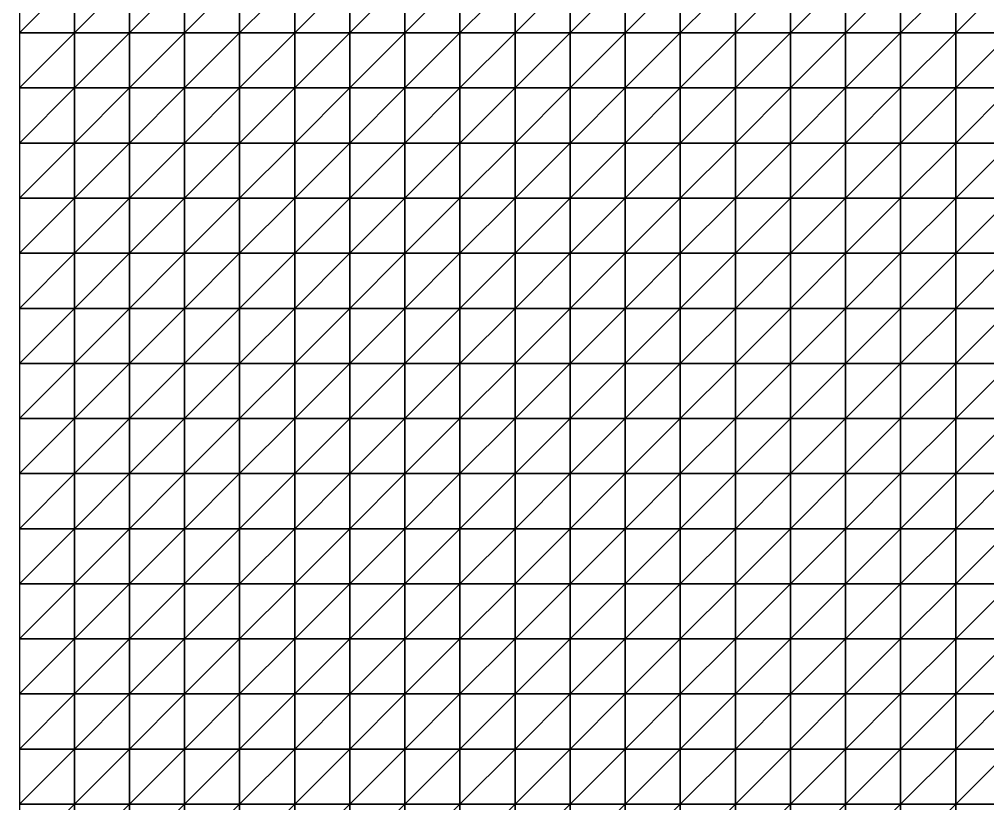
# Model space of a CAD drawing. Header units: metres. Extents: x -3 to 3, y -3 to 3.
# Drawn here: x -3 to -1.935, y -0.454 to 0.409 of the extents above; entities that cross this region are included whole.
import ezdxf

# ---------------------------------------------------------------- set-up
doc = ezdxf.new("R2010")
doc.units = ezdxf.units.M

msp = doc.modelspace()

# ---------------------------------------------------------------- meshes
at = {"color": 255}
mesh = msp.add_polyface(dxfattribs=at)
corners = [(-2.6364, 0.3939, -0.032), (-2.5758, 0.3939, -0.0406), (-2.5758, 0.4545, -0.0387), (-2.6364, 0.4545, -0.0305), (-2.5758, 0.5152, -0.0366), (-2.6364, 0.5152, -0.0289), (-2.5758, 0.5758, -0.0343), (-2.6364, 0.5758, -0.0271), (-2.5758, 0.6364, -0.0319), (-2.6364, 0.6364, -0.0251), (-2.5758, 0.697, -0.0294), (-2.6364, 0.697, -0.0232), (-2.5758, 0.7576, -0.0268), (-2.5152, 0.3939, -0.051), (-2.5152, 0.4545, -0.0486), (-2.5152, 0.5152, -0.046), (-2.5152, 0.5758, -0.0431), (-2.5152, 0.6364, -0.0401), (-2.5152, 0.697, -0.0369), (-2.5152, 0.7576, -0.0337), (-2.4545, 0.3939, -0.0636), (-2.4545, 0.4545, -0.0606), (-2.4545, 0.5152, -0.0573), (-2.4545, 0.5758, -0.0537), (-2.4545, 0.6364, -0.05), (-2.4545, 0.697, -0.046), (-2.4545, 0.7576, -0.042), (-2.5758, 0.3333, -0.0422), (-2.5152, 0.3333, -0.0531), (-2.4545, 0.3333, -0.0661), (-2.3939, 0.3939, -0.0785), (-2.3939, 0.4545, -0.0748), (-2.3939, 0.5152, -0.0708)]
mesh.append_faces([[corners[k] for k in face] for face in [(0, 1, 2), (3, 2, 4), (5, 4, 6), (7, 6, 8), (9, 8, 10), (11, 10, 12), (6, 16, 17), (8, 17, 18), (10, 18, 19), (0, 2, 3), (3, 4, 5), (5, 6, 7), (7, 8, 9), (9, 10, 11), (4, 16, 6), (6, 17, 8), (8, 18, 10)]], dxfattribs={"color": 111})
mesh.append_faces([[corners[k] for k in face] for face in [(1, 13, 14), (2, 14, 15), (4, 15, 16), (13, 20, 21), (14, 21, 22), (15, 22, 23), (16, 23, 24), (17, 24, 25), (18, 25, 26), (27, 13, 1), (1, 14, 2), (2, 15, 4), (28, 20, 13), (13, 21, 14), (14, 22, 15), (15, 23, 16), (16, 24, 17), (17, 25, 18), (29, 30, 20), (20, 31, 21), (21, 32, 22)]], dxfattribs={"color": 120})
mesh = msp.add_polyface(dxfattribs=at)
corners = [(-2.4545, 0.3939, -0.0636), (-2.3939, 0.3939, -0.0785), (-2.3939, 0.4545, -0.0748), (-2.4545, 0.4545, -0.0606), (-2.3939, 0.5152, -0.0708), (-2.4545, 0.5152, -0.0573), (-2.3939, 0.5758, -0.0664), (-2.4545, 0.5758, -0.0537), (-2.3939, 0.6364, -0.0617), (-2.4545, 0.6364, -0.05), (-2.3939, 0.697, -0.0568), (-2.4545, 0.697, -0.046), (-2.3939, 0.7576, -0.0518), (-2.3333, 0.3939, -0.096), (-2.3333, 0.4545, -0.0916), (-2.3333, 0.5152, -0.0866), (-2.3333, 0.5758, -0.0812), (-2.3333, 0.6364, -0.0755), (-2.3333, 0.697, -0.0695), (-2.3333, 0.7576, -0.0634), (-2.2727, 0.3939, -0.1163), (-2.2727, 0.4545, -0.111), (-2.2727, 0.5152, -0.105), (-2.2727, 0.5758, -0.0984), (-2.2727, 0.6364, -0.0915), (-2.2727, 0.697, -0.0842), (-2.2727, 0.7576, -0.0768), (-2.3939, 0.3333, -0.0816), (-2.3333, 0.3333, -0.0998), (-2.2727, 0.3333, -0.1209), (-2.2121, 0.3939, -0.1396), (-2.2121, 0.4545, -0.1332), (-2.2121, 0.5152, -0.126), (-2.2121, 0.5758, -0.1182), (-2.2121, 0.6364, -0.1098), (-2.2121, 0.697, -0.1011)]
mesh.append_faces([[corners[k] for k in face] for face in [(29, 30, 20), (20, 31, 21)]], dxfattribs={"color": 4})
mesh.append_faces([[corners[k] for k in face] for face in [(0, 1, 2), (3, 2, 4), (5, 4, 6), (7, 6, 8), (9, 8, 10), (11, 10, 12), (1, 13, 14), (2, 14, 15), (4, 15, 16), (6, 16, 17), (8, 17, 18), (10, 18, 19), (13, 20, 21), (14, 21, 22), (15, 22, 23), (16, 23, 24), (17, 24, 25), (18, 25, 26), (5, 6, 7), (7, 8, 9), (9, 10, 11), (27, 13, 1), (1, 14, 2), (2, 15, 4), (4, 16, 6), (6, 17, 8), (8, 18, 10), (28, 20, 13), (13, 21, 14), (14, 22, 15), (15, 23, 16), (16, 24, 17), (17, 25, 18), (21, 32, 22), (22, 33, 23), (23, 34, 24), (24, 35, 25)]], dxfattribs={"color": 120})
mesh = msp.add_polyface(dxfattribs=at)
corners = [(-3, 0.3939, -0.0065), (-2.9394, 0.3939, -0.0086), (-2.9394, 0.4545, -0.0082), (-3, 0.4545, -0.0061), (-2.9394, 0.5152, -0.0077), (-3, 0.5152, -0.0058), (-2.9394, 0.5758, -0.0073), (-2.8788, 0.3939, -0.0114), (-2.8788, 0.4545, -0.0108), (-2.8788, 0.5152, -0.0102), (-2.8788, 0.5758, -0.0096), (-2.8182, 0.3939, -0.0149), (-2.8182, 0.4545, -0.0142), (-2.8182, 0.5152, -0.0134), (-2.8182, 0.5758, -0.0126), (-2.7576, 0.3939, -0.0194), (-2.7576, 0.4545, -0.0185), (-2.7576, 0.5152, -0.0175), (-2.7576, 0.5758, -0.0164), (-2.697, 0.3939, -0.025), (-2.697, 0.4545, -0.0239), (-2.697, 0.5152, -0.0226), (-2.697, 0.5758, -0.0211), (-2.6364, 0.3939, -0.032), (-2.6364, 0.4545, -0.0305), (-2.6364, 0.5152, -0.0289), (-2.6364, 0.5758, -0.0271), (-3, 0.5758, -0.0054), (-2.8182, 0.3333, -0.0155), (-2.7576, 0.3333, -0.0202), (-2.697, 0.3333, -0.0261), (-2.6364, 0.3333, -0.0333), (-2.5758, 0.3939, -0.0406)]
mesh.append_faces([[corners[k] for k in face] for face in [(0, 1, 2), (3, 2, 4), (5, 4, 6), (1, 7, 8), (2, 8, 9), (4, 9, 10), (7, 11, 12), (8, 12, 13), (9, 13, 14), (11, 15, 16), (12, 16, 17), (13, 17, 18), (15, 19, 20), (16, 20, 21), (17, 21, 22), (19, 23, 24), (20, 24, 25), (21, 25, 26), (0, 2, 3), (3, 4, 5), (5, 6, 27), (1, 8, 2), (2, 9, 4), (4, 10, 6), (7, 12, 8), (8, 13, 9), (9, 14, 10), (28, 15, 11), (11, 16, 12), (12, 17, 13), (13, 18, 14), (29, 19, 15), (15, 20, 16), (16, 21, 17), (30, 23, 19), (19, 24, 20), (20, 25, 21), (31, 32, 23)]], dxfattribs={"color": 111})
mesh = msp.add_polyface(dxfattribs=at)
corners = [(-2.2727, 0.3939, -0.1163), (-2.2121, 0.3939, -0.1396), (-2.2121, 0.4545, -0.1332), (-2.2727, 0.4545, -0.111), (-2.2121, 0.5152, -0.126), (-2.2727, 0.5152, -0.105), (-2.2121, 0.5758, -0.1182), (-2.1515, 0.3939, -0.166), (-2.1515, 0.4545, -0.1584), (-2.1515, 0.5152, -0.1499), (-2.1515, 0.5758, -0.1405), (-2.0909, 0.3939, -0.1954), (-2.0909, 0.4545, -0.1865), (-2.0909, 0.5152, -0.1765), (-2.0909, 0.5758, -0.1655), (-2.0303, 0.3939, -0.2277), (-2.0303, 0.4545, -0.2175), (-2.0303, 0.5152, -0.2058), (-2.0303, 0.5758, -0.1929), (-1.9697, 0.3939, -0.2627), (-1.9697, 0.4545, -0.2509), (-1.9697, 0.5152, -0.2375), (-1.9697, 0.5758, -0.2226), (-1.9091, 0.3939, -0.2998), (-1.9091, 0.4545, -0.2864), (-1.9091, 0.5152, -0.2711), (-1.9091, 0.5758, -0.2542), (-2.1515, 0.3333, -0.1725), (-2.0909, 0.3333, -0.203), (-2.0303, 0.3333, -0.2364), (-1.9697, 0.3333, -0.2726), (-1.9091, 0.3333, -0.311), (-1.8485, 0.3939, -0.3385), (-1.8485, 0.4545, -0.3235), (-1.8485, 0.5152, -0.3063)]
mesh.append_faces([[corners[k] for k in face] for face in [(0, 1, 2), (3, 2, 4), (1, 7, 8), (2, 8, 9), (4, 9, 10), (7, 11, 12), (8, 12, 13), (9, 13, 14), (11, 15, 16), (12, 16, 17), (13, 17, 18), (15, 19, 20), (16, 20, 21), (17, 21, 22), (19, 23, 24), (20, 24, 25), (21, 25, 26), (1, 8, 2), (2, 9, 4), (4, 10, 6), (27, 11, 7), (7, 12, 8), (8, 13, 9), (9, 14, 10), (28, 15, 11), (11, 16, 12), (12, 17, 13), (13, 18, 14), (29, 19, 15), (15, 20, 16), (16, 21, 17), (30, 23, 19), (19, 24, 20), (20, 25, 21), (23, 33, 24), (24, 34, 25)]], dxfattribs={"color": 4})
mesh.append_faces([[corners[k] for k in face] for face in [(5, 4, 6)]], dxfattribs={"color": 120})
mesh.append_faces([[corners[k] for k in face] for face in [(31, 32, 23)]], dxfattribs={"color": 140})
mesh = msp.add_polyface(dxfattribs=at)
corners = [(-3, 0.0303, -0.0073), (-2.9394, 0.0303, -0.0097), (-2.9394, 0.0909, -0.0097), (-3, 0.0909, -0.0073), (-2.9394, 0.1515, -0.0097), (-3, 0.1515, -0.0072), (-2.9394, 0.2121, -0.0095), (-3, 0.2121, -0.0071), (-2.9394, 0.2727, -0.0093), (-3, 0.2727, -0.0069), (-2.9394, 0.3333, -0.009), (-3, 0.3333, -0.0067), (-2.9394, 0.3939, -0.0086), (-2.8788, 0.0303, -0.0129), (-2.8788, 0.0909, -0.0129), (-2.8788, 0.1515, -0.0128), (-2.8788, 0.2121, -0.0125), (-2.8788, 0.2727, -0.0122), (-2.8788, 0.3333, -0.0118), (-2.8788, 0.3939, -0.0114), (-2.8182, 0.0303, -0.0169), (-2.8182, 0.0909, -0.0169), (-2.8182, 0.1515, -0.0167), (-2.8182, 0.2121, -0.0164), (-2.8182, 0.2727, -0.0161), (-2.8182, 0.3333, -0.0155), (-3, -0.0303, -0.0073), (-3, 0.3939, -0.0065), (-2.9394, -0.0303, -0.0097), (-2.8788, -0.0303, -0.0128), (-2.8182, 0.3939, -0.0149)]
mesh.append_faces([[corners[k] for k in face] for face in [(0, 1, 2), (3, 2, 4), (5, 4, 6), (7, 6, 8), (9, 8, 10), (11, 10, 12), (1, 13, 14), (2, 14, 15), (4, 15, 16), (6, 16, 17), (8, 17, 18), (10, 18, 19), (13, 20, 21), (14, 21, 22), (15, 22, 23), (16, 23, 24), (17, 24, 25), (26, 1, 0), (0, 2, 3), (3, 4, 5), (5, 6, 7), (7, 8, 9), (9, 10, 11), (11, 12, 27), (28, 13, 1), (1, 14, 2), (2, 15, 4), (4, 16, 6), (6, 17, 8), (8, 18, 10), (10, 19, 12), (29, 20, 13), (13, 21, 14), (14, 22, 15), (15, 23, 16), (16, 24, 17), (17, 25, 18), (18, 30, 19)]], dxfattribs={"color": 111})
mesh = msp.add_polyface(dxfattribs=at)
corners = [(-2.8788, 0.3333, -0.0118), (-2.8182, 0.3333, -0.0155), (-2.8182, 0.3939, -0.0149), (-2.8182, 0.0303, -0.0169), (-2.7576, 0.0303, -0.0219), (-2.7576, 0.0909, -0.0219), (-2.8182, 0.0909, -0.0169), (-2.7576, 0.1515, -0.0217), (-2.8182, 0.1515, -0.0167), (-2.7576, 0.2121, -0.0214), (-2.8182, 0.2121, -0.0164), (-2.7576, 0.2727, -0.0209), (-2.8182, 0.2727, -0.0161), (-2.7576, 0.3333, -0.0202), (-2.7576, 0.3939, -0.0194), (-2.697, 0.0303, -0.0282), (-2.697, 0.0909, -0.0282), (-2.697, 0.1515, -0.028), (-2.697, 0.2121, -0.0276), (-2.697, 0.2727, -0.0269), (-2.697, 0.3333, -0.0261), (-2.697, 0.3939, -0.025), (-2.6364, 0.0303, -0.036), (-2.6364, 0.0909, -0.0361), (-2.6364, 0.1515, -0.0358), (-2.6364, 0.2121, -0.0352), (-2.6364, 0.2727, -0.0344), (-2.6364, 0.3333, -0.0333), (-2.6364, 0.3939, -0.032), (-2.8182, -0.0303, -0.0167), (-2.7576, -0.0303, -0.0217), (-2.697, -0.0303, -0.028), (-2.6364, -0.0303, -0.0357), (-2.5758, 0.0303, -0.0456)]
mesh.append_faces([[corners[k] for k in face] for face in [(0, 1, 2), (3, 4, 5), (6, 5, 7), (8, 7, 9), (10, 9, 11), (12, 11, 13), (1, 13, 14), (4, 15, 16), (5, 16, 17), (7, 17, 18), (9, 18, 19), (11, 19, 20), (13, 20, 21), (15, 22, 23), (16, 23, 24), (17, 24, 25), (18, 25, 26), (19, 26, 27), (20, 27, 28), (29, 4, 3), (3, 5, 6), (6, 7, 8), (8, 9, 10), (10, 11, 12), (12, 13, 1), (30, 15, 4), (4, 16, 5), (5, 17, 7), (7, 18, 9), (9, 19, 11), (11, 20, 13), (31, 22, 15), (15, 23, 16), (16, 24, 17), (17, 25, 18), (18, 26, 19), (19, 27, 20), (32, 33, 22)]], dxfattribs={"color": 111})
mesh = msp.add_polyface(dxfattribs=at)
corners = [(-2.6364, 0.0303, -0.036), (-2.5758, 0.0303, -0.0456), (-2.5758, 0.0909, -0.0457), (-2.6364, 0.0909, -0.0361), (-2.5758, 0.1515, -0.0453), (-2.6364, 0.1515, -0.0358), (-2.5758, 0.2121, -0.0446), (-2.6364, 0.2121, -0.0352), (-2.5758, 0.2727, -0.0436), (-2.6364, 0.2727, -0.0344), (-2.5758, 0.3333, -0.0422), (-2.6364, 0.3333, -0.0333), (-2.5758, 0.3939, -0.0406), (-2.5152, 0.0303, -0.0572), (-2.5152, 0.0909, -0.0573), (-2.5152, 0.1515, -0.0569), (-2.5152, 0.2121, -0.0561), (-2.5152, 0.2727, -0.0548), (-2.5152, 0.3333, -0.0531), (-2.5152, 0.3939, -0.051), (-2.4545, 0.0303, -0.0711), (-2.4545, 0.0909, -0.0713), (-2.4545, 0.1515, -0.0708), (-2.4545, 0.2121, -0.0698), (-2.4545, 0.2727, -0.0682), (-2.4545, 0.3333, -0.0661), (-2.4545, 0.3939, -0.0636), (-2.5758, -0.0303, -0.0451), (-2.5152, -0.0303, -0.0566), (-2.4545, -0.0303, -0.0703), (-2.3939, 0.0303, -0.0876), (-2.3939, 0.0909, -0.0879), (-2.3939, 0.1515, -0.0873)]
mesh.append_faces([[corners[k] for k in face] for face in [(11, 10, 12), (0, 2, 3), (3, 4, 5), (5, 6, 7), (7, 8, 9), (9, 10, 11)]], dxfattribs={"color": 111})
mesh.append_faces([[corners[k] for k in face] for face in [(0, 1, 2), (3, 2, 4), (5, 4, 6), (7, 6, 8), (9, 8, 10), (1, 13, 14), (2, 14, 15), (4, 15, 16), (6, 16, 17), (8, 17, 18), (10, 18, 19), (13, 20, 21), (14, 21, 22), (15, 22, 23), (16, 23, 24), (17, 24, 25), (18, 25, 26), (27, 13, 1), (1, 14, 2), (2, 15, 4), (4, 16, 6), (6, 17, 8), (8, 18, 10), (28, 20, 13), (13, 21, 14), (14, 22, 15), (15, 23, 16), (16, 24, 17), (17, 25, 18), (29, 30, 20), (20, 31, 21), (21, 32, 22)]], dxfattribs={"color": 120})
mesh = msp.add_polyface(dxfattribs=at)
corners = [(-2.4545, 0.0303, -0.0711), (-2.3939, 0.0303, -0.0876), (-2.3939, 0.0909, -0.0879), (-2.4545, 0.0909, -0.0713), (-2.3939, 0.1515, -0.0873), (-2.4545, 0.1515, -0.0708), (-2.3939, 0.2121, -0.0861), (-2.4545, 0.2121, -0.0698), (-2.3939, 0.2727, -0.0842), (-2.4545, 0.2727, -0.0682), (-2.3939, 0.3333, -0.0816), (-2.4545, 0.3333, -0.0661), (-2.3939, 0.3939, -0.0785), (-2.3333, 0.0303, -0.1069), (-2.3333, 0.0909, -0.1073), (-2.3333, 0.1515, -0.1067), (-2.3333, 0.2121, -0.1052), (-2.3333, 0.2727, -0.1029), (-2.3333, 0.3333, -0.0998), (-2.3333, 0.3939, -0.096), (-2.2727, 0.0303, -0.1293), (-2.2727, 0.0909, -0.1298), (-2.2727, 0.1515, -0.1291), (-2.2727, 0.2121, -0.1274), (-2.2727, 0.2727, -0.1246), (-2.2727, 0.3333, -0.1209), (-2.2727, 0.3939, -0.1163), (-2.3939, -0.0303, -0.0866), (-2.3333, -0.0303, -0.1056), (-2.2727, -0.0303, -0.1276), (-2.2121, 0.0303, -0.1548), (-2.2121, 0.0909, -0.1555), (-2.2121, 0.1515, -0.1548), (-2.2121, 0.2121, -0.1528), (-2.2121, 0.2727, -0.1495), (-2.2121, 0.3333, -0.1451)]
mesh.append_faces([[corners[k] for k in face] for face in [(13, 20, 21), (14, 21, 22), (15, 22, 23), (29, 30, 20), (20, 31, 21), (21, 32, 22), (22, 33, 23), (23, 34, 24), (24, 35, 25)]], dxfattribs={"color": 4})
mesh.append_faces([[corners[k] for k in face] for face in [(0, 1, 2), (3, 2, 4), (5, 4, 6), (7, 6, 8), (9, 8, 10), (11, 10, 12), (1, 13, 14), (2, 14, 15), (4, 15, 16), (6, 16, 17), (8, 17, 18), (10, 18, 19), (16, 23, 24), (17, 24, 25), (18, 25, 26), (5, 6, 7), (7, 8, 9), (9, 10, 11), (27, 13, 1), (1, 14, 2), (2, 15, 4), (4, 16, 6), (6, 17, 8), (8, 18, 10), (28, 20, 13), (13, 21, 14), (14, 22, 15), (15, 23, 16), (16, 24, 17), (17, 25, 18)]], dxfattribs={"color": 120})
mesh = msp.add_polyface(dxfattribs=at)
corners = [(-2.2727, 0.0303, -0.1293), (-2.2121, 0.0303, -0.1548), (-2.2121, 0.0909, -0.1555), (-2.2727, 0.0909, -0.1298), (-2.2121, 0.1515, -0.1548), (-2.2727, 0.1515, -0.1291), (-2.2121, 0.2121, -0.1528), (-2.2727, 0.2121, -0.1274), (-2.2121, 0.2727, -0.1495), (-2.2727, 0.2727, -0.1246), (-2.2121, 0.3333, -0.1451), (-2.2727, 0.3333, -0.1209), (-2.2121, 0.3939, -0.1396), (-2.1515, 0.0303, -0.1835), (-2.1515, 0.0909, -0.1844), (-2.1515, 0.1515, -0.1837), (-2.1515, 0.2121, -0.1814), (-2.1515, 0.2727, -0.1776), (-2.1515, 0.3333, -0.1725), (-2.1515, 0.3939, -0.166), (-2.0909, 0.0303, -0.2153), (-2.0909, 0.0909, -0.2166), (-2.0909, 0.1515, -0.2159), (-2.0909, 0.2121, -0.2133), (-2.0909, 0.2727, -0.209), (-2.0909, 0.3333, -0.203), (-2.0909, 0.3939, -0.1954), (-2.0303, 0.0303, -0.2501), (-2.0303, 0.0909, -0.2517), (-2.2121, -0.0303, -0.1527), (-2.1515, -0.0303, -0.1809), (-2.0909, -0.0303, -0.2121), (-2.0303, 0.1515, -0.2511), (-2.0303, 0.2121, -0.2483), (-2.0303, 0.2727, -0.2433), (-2.0303, 0.3333, -0.2364)]
mesh.append_faces([[corners[k] for k in face] for face in [(0, 1, 2), (3, 2, 4), (5, 4, 6), (7, 6, 8), (9, 8, 10), (11, 10, 12), (1, 13, 14), (2, 14, 15), (4, 15, 16), (6, 16, 17), (8, 17, 18), (10, 18, 19), (13, 20, 21), (14, 21, 22), (15, 22, 23), (16, 23, 24), (17, 24, 25), (18, 25, 26), (20, 27, 28), (29, 13, 1), (1, 14, 2), (2, 15, 4), (4, 16, 6), (6, 17, 8), (8, 18, 10), (10, 19, 12), (30, 20, 13), (13, 21, 14), (14, 22, 15), (15, 23, 16), (16, 24, 17), (17, 25, 18), (31, 27, 20), (20, 28, 21), (21, 32, 22), (22, 33, 23), (23, 34, 24), (24, 35, 25)]], dxfattribs={"color": 4})
mesh = msp.add_polyface(dxfattribs=at)
corners = [(-2.0909, 0.0909, -0.2166), (-2.0303, 0.0909, -0.2517), (-2.0303, 0.1515, -0.2511), (-2.0909, 0.1515, -0.2159), (-2.0303, 0.2121, -0.2483), (-2.0909, 0.2121, -0.2133), (-2.0303, 0.2727, -0.2433), (-2.0909, 0.2727, -0.209), (-2.0303, 0.3333, -0.2364), (-2.0909, 0.3333, -0.203), (-2.0303, 0.3939, -0.2277), (-2.0303, 0.0303, -0.2501), (-1.9697, 0.0303, -0.2874), (-1.9697, 0.0909, -0.2895), (-1.9697, 0.1515, -0.2891), (-1.9697, 0.2121, -0.286), (-1.9697, 0.2727, -0.2804), (-1.9697, 0.3333, -0.2726), (-1.9697, 0.3939, -0.2627), (-1.9091, 0.0303, -0.3266), (-1.9091, 0.0909, -0.3294), (-1.9091, 0.1515, -0.3292), (-1.9091, 0.2121, -0.3259), (-1.9091, 0.2727, -0.3198), (-1.9091, 0.3333, -0.311), (-1.9091, 0.3939, -0.2998), (-1.8485, 0.0303, -0.3671), (-1.8485, 0.0909, -0.3706), (-1.8485, 0.1515, -0.3707), (-1.8485, 0.2121, -0.3673), (-2.0303, -0.0303, -0.2461), (-1.9697, -0.0303, -0.2825), (-1.9091, -0.0303, -0.3207), (-1.8485, 0.2727, -0.3607), (-1.8485, 0.3333, -0.351)]
mesh.append_faces([[corners[k] for k in face] for face in [(0, 1, 2), (3, 2, 4), (5, 4, 6), (7, 6, 8), (9, 8, 10), (11, 12, 13), (1, 13, 14), (2, 14, 15), (4, 15, 16), (6, 16, 17), (8, 17, 18), (12, 19, 20), (14, 21, 22), (15, 22, 23), (16, 23, 24), (17, 24, 25), (30, 12, 11), (11, 13, 1), (1, 14, 2), (2, 15, 4), (4, 16, 6), (6, 17, 8), (31, 19, 12), (12, 20, 13), (13, 21, 14), (14, 22, 15), (15, 23, 16), (16, 24, 17)]], dxfattribs={"color": 4})
mesh.append_faces([[corners[k] for k in face] for face in [(13, 20, 21), (19, 26, 27), (20, 27, 28), (21, 28, 29), (32, 26, 19), (19, 27, 20), (20, 28, 21), (21, 29, 22), (22, 33, 23), (23, 34, 24)]], dxfattribs={"color": 140})
mesh = msp.add_polyface(dxfattribs=at)
corners = [(-3, -0.3333, -0.0062), (-2.9394, -0.3333, -0.0082), (-2.9394, -0.2727, -0.0086), (-3, -0.2727, -0.0065), (-2.9394, -0.2121, -0.009), (-3, -0.2121, -0.0068), (-2.9394, -0.1515, -0.0093), (-3, -0.1515, -0.007), (-2.9394, -0.0909, -0.0095), (-3, -0.0909, -0.0072), (-2.9394, -0.0303, -0.0097), (-3, -0.0303, -0.0073), (-2.9394, 0.0303, -0.0097), (-2.8788, -0.3333, -0.0108), (-2.8788, -0.2727, -0.0114), (-2.8788, -0.2121, -0.0118), (-2.8788, -0.1515, -0.0123), (-2.8788, -0.0909, -0.0126), (-2.8788, -0.0303, -0.0128), (-2.8788, 0.0303, -0.0129), (-2.8182, -0.3333, -0.0141), (-2.8182, -0.2727, -0.0148), (-2.8182, -0.2121, -0.0155), (-2.8182, -0.1515, -0.016), (-2.8182, -0.0909, -0.0164), (-2.8182, -0.0303, -0.0167), (-2.8182, 0.0303, -0.0169), (-3, -0.3939, -0.0058), (-2.9394, -0.3939, -0.0077), (-2.8788, -0.3939, -0.0101), (-2.8182, -0.3939, -0.0132), (-2.7576, -0.3333, -0.0182), (-2.7576, -0.2727, -0.0192)]
mesh.append_faces([[corners[k] for k in face] for face in [(0, 1, 2), (3, 2, 4), (5, 4, 6), (7, 6, 8), (9, 8, 10), (11, 10, 12), (1, 13, 14), (2, 14, 15), (4, 15, 16), (6, 16, 17), (8, 17, 18), (10, 18, 19), (13, 20, 21), (14, 21, 22), (15, 22, 23), (16, 23, 24), (17, 24, 25), (18, 25, 26), (27, 1, 0), (0, 2, 3), (3, 4, 5), (5, 6, 7), (7, 8, 9), (9, 10, 11), (28, 13, 1), (1, 14, 2), (2, 15, 4), (4, 16, 6), (6, 17, 8), (8, 18, 10), (29, 20, 13), (13, 21, 14), (14, 22, 15), (15, 23, 16), (16, 24, 17), (17, 25, 18), (30, 31, 20), (20, 32, 21)]], dxfattribs={"color": 111})
mesh = msp.add_polyface(dxfattribs=at)
corners = [(-2.8182, -0.3939, -0.0132), (-2.7576, -0.3939, -0.0171), (-2.7576, -0.3333, -0.0182), (-2.8182, -0.3333, -0.0141), (-2.7576, -0.2727, -0.0192), (-2.8182, -0.2727, -0.0148), (-2.7576, -0.2121, -0.0201), (-2.8182, -0.2121, -0.0155), (-2.7576, -0.1515, -0.0208), (-2.8182, -0.1515, -0.016), (-2.7576, -0.0909, -0.0213), (-2.8182, -0.0909, -0.0164), (-2.7576, -0.0303, -0.0217), (-2.8182, -0.0303, -0.0167), (-2.7576, 0.0303, -0.0219), (-2.697, -0.3939, -0.0219), (-2.697, -0.3333, -0.0234), (-2.697, -0.2727, -0.0247), (-2.697, -0.2121, -0.0258), (-2.697, -0.1515, -0.0268), (-2.697, -0.0909, -0.0275), (-2.697, -0.0303, -0.028), (-2.697, 0.0303, -0.0282), (-2.6364, -0.3939, -0.0279), (-2.6364, -0.3333, -0.0298), (-2.6364, -0.2727, -0.0314), (-2.6364, -0.2121, -0.0329), (-2.6364, -0.1515, -0.0341), (-2.6364, -0.0909, -0.035), (-2.6364, -0.0303, -0.0357), (-2.6364, 0.0303, -0.036), (-2.5758, -0.3333, -0.0375)]
mesh.append_faces([[corners[k] for k in face] for face in [(0, 1, 2), (3, 2, 4), (5, 4, 6), (7, 6, 8), (9, 8, 10), (11, 10, 12), (13, 12, 14), (1, 15, 16), (2, 16, 17), (4, 17, 18), (6, 18, 19), (8, 19, 20), (10, 20, 21), (12, 21, 22), (15, 23, 24), (16, 24, 25), (17, 25, 26), (18, 26, 27), (19, 27, 28), (20, 28, 29), (21, 29, 30), (5, 6, 7), (7, 8, 9), (9, 10, 11), (11, 12, 13), (1, 16, 2), (2, 17, 4), (4, 18, 6), (6, 19, 8), (8, 20, 10), (10, 21, 12), (15, 24, 16), (16, 25, 17), (17, 26, 18), (18, 27, 19), (19, 28, 20), (20, 29, 21), (23, 31, 24)]], dxfattribs={"color": 111})
mesh = msp.add_polyface(dxfattribs=at)
corners = [(-2.6364, -0.1515, -0.0341), (-2.5758, -0.1515, -0.0431), (-2.5758, -0.0909, -0.0443), (-2.6364, -0.0909, -0.035), (-2.5758, -0.0303, -0.0451), (-2.6364, -0.0303, -0.0357), (-2.5758, 0.0303, -0.0456), (-2.5152, -0.1515, -0.054), (-2.5152, -0.0909, -0.0555), (-2.5152, -0.0303, -0.0566), (-2.5152, 0.0303, -0.0572), (-2.4545, -0.1515, -0.067), (-2.4545, -0.0909, -0.069), (-2.4545, -0.0303, -0.0703), (-2.4545, 0.0303, -0.0711), (-2.4545, -0.2121, -0.0645), (-2.3939, -0.2121, -0.0792), (-2.3939, -0.1515, -0.0824), (-2.3939, -0.0909, -0.0849), (-2.3939, -0.0303, -0.0866), (-2.3939, 0.0303, -0.0876), (-2.3333, -0.2121, -0.0964), (-2.3333, -0.1515, -0.1003), (-2.3333, -0.0909, -0.1034), (-2.3333, -0.0303, -0.1056), (-2.3333, 0.0303, -0.1069), (-2.2727, -0.2121, -0.1161), (-2.2727, -0.1515, -0.121), (-2.2727, -0.0909, -0.1249), (-2.2727, -0.0303, -0.1276), (-2.2727, 0.0303, -0.1293), (-2.6364, -0.2121, -0.0329), (-2.5758, -0.2121, -0.0415), (-2.5152, -0.2121, -0.052)]
mesh.append_faces([[corners[k] for k in face] for face in [(24, 29, 30)]], dxfattribs={"color": 4})
mesh.append_faces([[corners[k] for k in face] for face in [(31, 1, 0), (0, 2, 3), (3, 4, 5)]], dxfattribs={"color": 111})
mesh.append_faces([[corners[k] for k in face] for face in [(0, 1, 2), (3, 2, 4), (5, 4, 6), (1, 7, 8), (2, 8, 9), (4, 9, 10), (7, 11, 12), (8, 12, 13), (9, 13, 14), (15, 16, 17), (11, 17, 18), (12, 18, 19), (13, 19, 20), (16, 21, 22), (17, 22, 23), (18, 23, 24), (19, 24, 25), (21, 26, 27), (22, 27, 28), (23, 28, 29), (32, 7, 1), (1, 8, 2), (2, 9, 4), (33, 11, 7), (7, 12, 8), (8, 13, 9), (15, 17, 11), (11, 18, 12), (12, 19, 13), (16, 22, 17), (17, 23, 18), (18, 24, 19), (21, 27, 22), (22, 28, 23), (23, 29, 24)]], dxfattribs={"color": 120})
mesh = msp.add_polyface(dxfattribs=at)
corners = [(-2.2727, -0.3333, -0.1037), (-2.2121, -0.3333, -0.1233), (-2.2121, -0.2727, -0.1314), (-2.2727, -0.2727, -0.1103), (-2.2121, -0.2121, -0.1385), (-2.2727, -0.2121, -0.1161), (-2.2121, -0.1515, -0.1445), (-2.2727, -0.1515, -0.121), (-2.2121, -0.0909, -0.1493), (-2.2727, -0.0909, -0.1249), (-2.2121, -0.0303, -0.1527), (-2.2727, -0.0303, -0.1276), (-2.2121, 0.0303, -0.1548), (-2.1515, -0.3333, -0.1451), (-2.1515, -0.2727, -0.1549), (-2.1515, -0.2121, -0.1636), (-2.1515, -0.1515, -0.1708), (-2.1515, -0.0909, -0.1767), (-2.1515, -0.0303, -0.1809), (-2.1515, 0.0303, -0.1835), (-2.0909, -0.3333, -0.169), (-2.0909, -0.2727, -0.1807), (-2.0909, -0.2121, -0.1911), (-2.0909, -0.1515, -0.1999), (-2.0909, -0.0909, -0.2069), (-2.0909, -0.0303, -0.2121), (-2.0909, 0.0303, -0.2153), (-2.2727, -0.3939, -0.0963), (-2.2121, -0.3939, -0.1144), (-2.1515, -0.3939, -0.1344), (-2.0909, -0.3939, -0.1561), (-2.0303, -0.3333, -0.1945), (-2.0303, -0.2727, -0.2085)]
mesh.append_faces([[corners[k] for k in face] for face in [(3, 2, 4), (5, 4, 6), (7, 6, 8), (9, 8, 10), (11, 10, 12), (1, 13, 14), (2, 14, 15), (4, 15, 16), (6, 16, 17), (8, 17, 18), (10, 18, 19), (13, 20, 21), (14, 21, 22), (15, 22, 23), (16, 23, 24), (17, 24, 25), (18, 25, 26), (3, 4, 5), (5, 6, 7), (7, 8, 9), (9, 10, 11), (28, 13, 1), (1, 14, 2), (2, 15, 4), (4, 16, 6), (6, 17, 8), (8, 18, 10), (29, 20, 13), (13, 21, 14), (14, 22, 15), (15, 23, 16), (16, 24, 17), (17, 25, 18), (30, 31, 20), (20, 32, 21)]], dxfattribs={"color": 4})
mesh.append_faces([[corners[k] for k in face] for face in [(0, 1, 2), (27, 1, 0), (0, 2, 3)]], dxfattribs={"color": 120})
mesh = msp.add_polyface(dxfattribs=at)
corners = [(-2.0909, -0.3333, -0.169), (-2.0303, -0.3333, -0.1945), (-2.0303, -0.2727, -0.2085), (-2.0909, -0.2727, -0.1807), (-2.0303, -0.2121, -0.2209), (-2.0909, -0.2121, -0.1911), (-2.0303, -0.1515, -0.2314), (-2.0909, -0.1515, -0.1999), (-2.0303, -0.0909, -0.2398), (-2.0909, -0.0909, -0.2069), (-2.0303, -0.0303, -0.2461), (-2.0909, -0.0303, -0.2121), (-2.0303, 0.0303, -0.2501), (-1.9697, -0.3333, -0.2213), (-1.9697, -0.2727, -0.2378), (-1.9697, -0.2121, -0.2524), (-1.9697, -0.1515, -0.2649), (-1.9697, -0.0909, -0.275), (-1.9697, -0.0303, -0.2825), (-1.9697, 0.0303, -0.2874), (-1.9091, -0.3333, -0.2488), (-1.9091, -0.2727, -0.268), (-1.9091, -0.2121, -0.2851), (-1.9091, -0.1515, -0.2998), (-1.9091, -0.0909, -0.3117), (-1.9091, -0.0303, -0.3207), (-1.9091, 0.0303, -0.3266), (-2.0303, -0.3939, -0.1792), (-1.9697, -0.3939, -0.2033), (-1.9091, -0.3939, -0.2278), (-1.8485, -0.3333, -0.2761), (-1.8485, -0.2727, -0.2984), (-1.8485, -0.2121, -0.3183), (-1.8485, -0.1515, -0.3354), (-1.8485, -0.0909, -0.3493)]
mesh.append_faces([[corners[k] for k in face] for face in [(0, 1, 2), (3, 2, 4), (5, 4, 6), (7, 6, 8), (9, 8, 10), (11, 10, 12), (1, 13, 14), (2, 14, 15), (4, 15, 16), (6, 16, 17), (8, 17, 18), (10, 18, 19), (13, 20, 21), (14, 21, 22), (15, 22, 23), (16, 23, 24), (17, 24, 25), (18, 25, 26), (3, 4, 5), (5, 6, 7), (7, 8, 9), (9, 10, 11), (27, 13, 1), (1, 14, 2), (2, 15, 4), (4, 16, 6), (6, 17, 8), (8, 18, 10), (28, 20, 13), (13, 21, 14), (14, 22, 15), (15, 23, 16), (16, 24, 17), (17, 25, 18), (29, 30, 20), (20, 31, 21), (21, 32, 22), (22, 33, 23)]], dxfattribs={"color": 4})
mesh.append_faces([[corners[k] for k in face] for face in [(23, 34, 24)]], dxfattribs={"color": 140})
mesh = msp.add_polyface(dxfattribs=at)
corners = [(-2.6364, -0.3939, -0.0279), (-2.5758, -0.3939, -0.0351), (-2.5758, -0.3333, -0.0375), (-2.6364, -0.3333, -0.0298), (-2.5758, -0.2727, -0.0397), (-2.6364, -0.2727, -0.0314), (-2.5758, -0.2121, -0.0415), (-2.6364, -0.2121, -0.0329), (-2.5758, -0.1515, -0.0431), (-2.5152, -0.3939, -0.0438), (-2.5152, -0.3333, -0.0469), (-2.5152, -0.2727, -0.0496), (-2.5152, -0.2121, -0.052), (-2.5152, -0.1515, -0.054), (-2.4545, -0.3939, -0.0541), (-2.4545, -0.3333, -0.058), (-2.4545, -0.2727, -0.0615), (-2.4545, -0.2121, -0.0645), (-2.4545, -0.1515, -0.067), (-2.3939, -0.3939, -0.0663), (-2.3939, -0.3333, -0.0711), (-2.3939, -0.2727, -0.0754), (-2.3939, -0.2121, -0.0792), (-2.3333, -0.3939, -0.0803), (-2.3333, -0.3333, -0.0863), (-2.3333, -0.2727, -0.0917), (-2.3333, -0.2121, -0.0964), (-2.2727, -0.3939, -0.0963), (-2.2727, -0.3333, -0.1037), (-2.2727, -0.2727, -0.1103), (-2.2727, -0.2121, -0.1161)]
mesh.append_faces([[corners[k] for k in face] for face in [(0, 1, 2), (3, 2, 4), (5, 4, 6), (7, 6, 8), (3, 4, 5), (5, 6, 7)]], dxfattribs={"color": 111})
mesh.append_faces([[corners[k] for k in face] for face in [(1, 9, 10), (2, 10, 11), (4, 11, 12), (6, 12, 13), (9, 14, 15), (10, 15, 16), (11, 16, 17), (12, 17, 18), (14, 19, 20), (15, 20, 21), (16, 21, 22), (19, 23, 24), (20, 24, 25), (21, 25, 26), (23, 27, 28), (24, 28, 29), (25, 29, 30), (1, 10, 2), (2, 11, 4), (4, 12, 6), (9, 15, 10), (10, 16, 11), (11, 17, 12), (14, 20, 15), (15, 21, 16), (16, 22, 17), (19, 24, 20), (20, 25, 21), (21, 26, 22), (23, 28, 24), (24, 29, 25), (25, 30, 26)]], dxfattribs={"color": 120})
mesh = msp.add_polyface(dxfattribs=at)
corners = [(-3, -0.5152, -0.005), (-2.9394, -0.5152, -0.0066), (-2.9394, -0.4545, -0.0072), (-3, -0.4545, -0.0054), (-2.9394, -0.3939, -0.0077), (-3, -0.3939, -0.0058), (-2.9394, -0.3333, -0.0082), (-2.9394, -0.5758, -0.0061), (-2.8788, -0.5758, -0.0079), (-2.8788, -0.5152, -0.0087), (-2.8788, -0.4545, -0.0094), (-2.8788, -0.3939, -0.0101), (-2.8788, -0.3333, -0.0108), (-2.8182, -0.5758, -0.0103), (-2.8182, -0.5152, -0.0113), (-2.8182, -0.4545, -0.0123), (-2.8182, -0.3939, -0.0132), (-2.8182, -0.3333, -0.0141), (-2.7576, -0.5758, -0.0133), (-2.7576, -0.5152, -0.0146), (-2.7576, -0.4545, -0.0159), (-2.7576, -0.3939, -0.0171), (-2.697, -0.5758, -0.017), (-2.697, -0.5152, -0.0187), (-2.697, -0.4545, -0.0204), (-2.697, -0.3939, -0.0219), (-2.6364, -0.5758, -0.0215), (-2.6364, -0.5152, -0.0237), (-2.6364, -0.4545, -0.0259), (-2.6364, -0.3939, -0.0279), (-3, -0.5758, -0.0046)]
mesh.append_faces([[corners[k] for k in face] for face in [(0, 1, 2), (3, 2, 4), (5, 4, 6), (7, 8, 9), (1, 9, 10), (2, 10, 11), (4, 11, 12), (8, 13, 14), (9, 14, 15), (10, 15, 16), (11, 16, 17), (13, 18, 19), (14, 19, 20), (15, 20, 21), (18, 22, 23), (19, 23, 24), (20, 24, 25), (22, 26, 27), (23, 27, 28), (24, 28, 29), (30, 1, 0), (0, 2, 3), (3, 4, 5), (7, 9, 1), (1, 10, 2), (2, 11, 4), (8, 14, 9), (9, 15, 10), (10, 16, 11), (13, 19, 14), (14, 20, 15), (15, 21, 16), (18, 23, 19), (19, 24, 20), (20, 25, 21), (22, 27, 23), (23, 28, 24), (24, 29, 25)]], dxfattribs={"color": 111})
mesh = msp.add_polyface(dxfattribs=at)
corners = [(-2.2727, -0.5152, -0.0803), (-2.2121, -0.5152, -0.0949), (-2.2121, -0.4545, -0.1048), (-2.2727, -0.4545, -0.0885), (-2.2121, -0.3939, -0.1144), (-2.2727, -0.3939, -0.0963), (-2.2121, -0.3333, -0.1233), (-2.1515, -0.5152, -0.1108), (-2.1515, -0.4545, -0.1228), (-2.1515, -0.3939, -0.1344), (-2.1515, -0.3333, -0.1451), (-2.1515, -0.5758, -0.0986), (-2.0909, -0.5758, -0.1134), (-2.0909, -0.5152, -0.128), (-2.0909, -0.4545, -0.1423), (-2.0909, -0.3939, -0.1561), (-2.0909, -0.3333, -0.169), (-2.0303, -0.5758, -0.1287), (-2.0303, -0.5152, -0.146), (-2.0303, -0.4545, -0.1629), (-2.0303, -0.3939, -0.1792), (-2.0303, -0.3333, -0.1945), (-1.9697, -0.5758, -0.1442), (-1.9697, -0.5152, -0.1644), (-1.9697, -0.4545, -0.1842), (-1.9697, -0.3939, -0.2033), (-1.9697, -0.3333, -0.2213), (-1.9091, -0.5758, -0.1592), (-1.9091, -0.5152, -0.1825), (-1.9091, -0.4545, -0.2055), (-1.9091, -0.3939, -0.2278), (-1.9091, -0.3333, -0.2488), (-2.2121, -0.5758, -0.0847), (-1.8485, -0.5152, -0.1997)]
mesh.append_faces([[corners[k] for k in face] for face in [(2, 8, 9), (4, 9, 10), (7, 13, 14), (8, 14, 15), (9, 15, 16), (12, 17, 18), (13, 18, 19), (14, 19, 20), (15, 20, 21), (17, 22, 23), (18, 23, 24), (19, 24, 25), (20, 25, 26), (22, 27, 28), (23, 28, 29), (24, 29, 30), (25, 30, 31), (7, 14, 8), (8, 15, 9), (12, 18, 13), (13, 19, 14), (14, 20, 15), (17, 23, 18), (18, 24, 19), (19, 25, 20), (22, 28, 23), (23, 29, 24), (24, 30, 25), (27, 33, 28)]], dxfattribs={"color": 4})
mesh.append_faces([[corners[k] for k in face] for face in [(0, 1, 2), (3, 2, 4), (5, 4, 6), (1, 7, 8), (11, 12, 13), (32, 7, 1), (1, 8, 2), (2, 9, 4), (11, 13, 7)]], dxfattribs={"color": 120})
mesh = msp.add_polyface(dxfattribs=at)
corners = [(-2.6364, -0.7576, -0.0149), (-2.5758, -0.7576, -0.0185), (-2.5758, -0.697, -0.0213), (-2.6364, -0.697, -0.0171), (-2.5758, -0.6364, -0.0241), (-2.6364, -0.6364, -0.0193), (-2.5758, -0.5758, -0.027), (-2.6364, -0.5758, -0.0215), (-2.5758, -0.5152, -0.0298), (-2.6364, -0.5152, -0.0237), (-2.5758, -0.4545, -0.0325), (-2.6364, -0.4545, -0.0259), (-2.5758, -0.3939, -0.0351), (-2.5152, -0.7576, -0.0228), (-2.5152, -0.697, -0.0263), (-2.5152, -0.6364, -0.0299), (-2.5152, -0.5758, -0.0335), (-2.5152, -0.5152, -0.037), (-2.5152, -0.4545, -0.0405), (-2.5152, -0.3939, -0.0438), (-2.4545, -0.7576, -0.0278), (-2.4545, -0.697, -0.0322), (-2.4545, -0.6364, -0.0366), (-2.4545, -0.5758, -0.0412), (-2.4545, -0.5152, -0.0456), (-2.4545, -0.4545, -0.05), (-2.4545, -0.3939, -0.0541), (-2.6364, -0.3939, -0.0279), (-2.3939, -0.697, -0.0389), (-2.3939, -0.6364, -0.0445), (-2.3939, -0.5758, -0.0501)]
mesh.append_faces([[corners[k] for k in face] for face in [(0, 1, 2), (3, 2, 4), (5, 4, 6), (7, 6, 8), (9, 8, 10), (11, 10, 12), (1, 13, 14), (2, 14, 15), (4, 15, 16), (6, 16, 17), (8, 17, 18), (10, 18, 19), (13, 20, 21), (14, 21, 22), (15, 22, 23), (3, 4, 5), (5, 6, 7), (7, 8, 9), (9, 10, 11), (11, 12, 27), (1, 14, 2), (2, 15, 4), (4, 16, 6), (6, 17, 8), (8, 18, 10), (10, 19, 12), (13, 21, 14), (14, 22, 15), (15, 23, 16), (16, 24, 17), (20, 28, 21), (21, 29, 22)]], dxfattribs={"color": 111})
mesh.append_faces([[corners[k] for k in face] for face in [(16, 23, 24), (17, 24, 25), (18, 25, 26), (17, 25, 18), (18, 26, 19), (22, 30, 23)]], dxfattribs={"color": 120})
mesh = msp.add_polyface(dxfattribs=at)
corners = [(-2.4545, -0.7576, -0.0278), (-2.3939, -0.7576, -0.0335), (-2.3939, -0.697, -0.0389), (-2.4545, -0.697, -0.0322), (-2.3939, -0.6364, -0.0445), (-2.4545, -0.6364, -0.0366), (-2.3939, -0.5758, -0.0501), (-2.4545, -0.5758, -0.0412), (-2.3939, -0.5152, -0.0557), (-2.4545, -0.5152, -0.0456), (-2.3939, -0.4545, -0.0611), (-2.4545, -0.4545, -0.05), (-2.3939, -0.3939, -0.0663), (-2.3333, -0.7576, -0.04), (-2.3333, -0.697, -0.0466), (-2.3333, -0.6364, -0.0534), (-2.3333, -0.5758, -0.0603), (-2.3333, -0.5152, -0.0672), (-2.3333, -0.4545, -0.0739), (-2.3333, -0.3939, -0.0803), (-2.2727, -0.7576, -0.047), (-2.2727, -0.697, -0.0551), (-2.2727, -0.6364, -0.0634), (-2.2727, -0.5758, -0.0719), (-2.2727, -0.5152, -0.0803), (-2.2727, -0.4545, -0.0885), (-2.2727, -0.3939, -0.0963), (-2.4545, -0.3939, -0.0541), (-2.2121, -0.697, -0.0644), (-2.2121, -0.6364, -0.0744), (-2.2121, -0.5758, -0.0847), (-2.2121, -0.5152, -0.0949), (-2.2121, -0.4545, -0.1048), (-2.2121, -0.3939, -0.1144)]
mesh.append_faces([[corners[k] for k in face] for face in [(0, 1, 2), (3, 2, 4)]], dxfattribs={"color": 111})
mesh.append_faces([[corners[k] for k in face] for face in [(5, 4, 6), (7, 6, 8), (9, 8, 10), (11, 10, 12), (1, 13, 14), (2, 14, 15), (4, 15, 16), (6, 16, 17), (8, 17, 18), (10, 18, 19), (13, 20, 21), (14, 21, 22), (15, 22, 23), (16, 23, 24), (17, 24, 25), (18, 25, 26), (7, 8, 9), (9, 10, 11), (11, 12, 27), (1, 14, 2), (2, 15, 4), (4, 16, 6), (6, 17, 8), (8, 18, 10), (10, 19, 12), (13, 21, 14), (14, 22, 15), (15, 23, 16), (16, 24, 17), (17, 25, 18), (18, 26, 19), (20, 28, 21), (21, 29, 22), (22, 30, 23), (23, 31, 24), (24, 32, 25), (25, 33, 26)]], dxfattribs={"color": 120})

doc.saveas('drawing.dxf')
